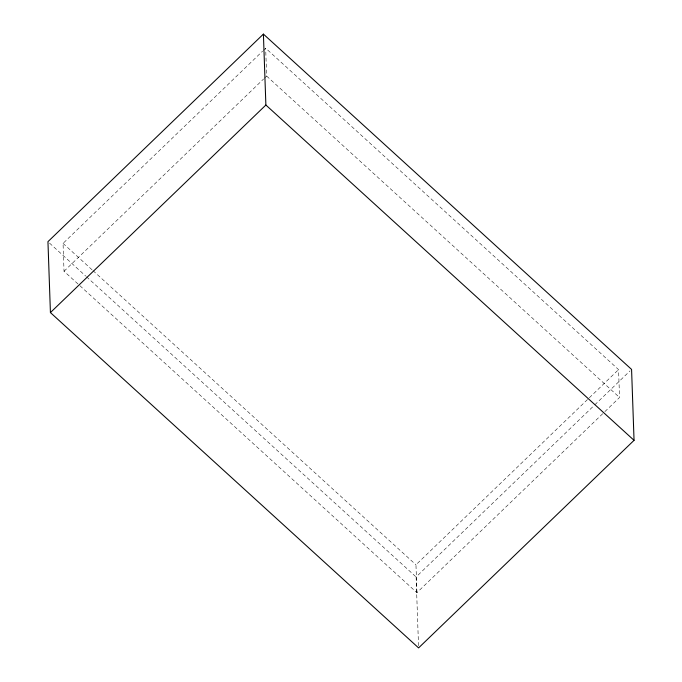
<?xml version="1.0" encoding="UTF-8"?>
<svg xmlns="http://www.w3.org/2000/svg" width="682" height="682" viewBox="0 0 682 682"><rect width="100%" height="100%" fill="white"/><g stroke="black" fill="none" stroke-linecap="round" stroke-linejoin="round"><path stroke-width="0.51" stroke-dasharray="3.41 2.56" d="M602.726 413.693L416.932 592.675L64.031 271.265L63.051 243.38L262.604 51.141M263.371 50.4L265.665 48.192L618.565 369.61L619.546 397.487L603.485 412.96M64.031 271.265L263.576 79.018M264.343 78.285L266.636 76.077L265.665 48.192M416.932 592.675L415.96 564.798L618.565 369.61M418.518 645.786L416.114 576.972L593.996 405.602M594.764 404.869L630.04 370.889M266.636 76.077L619.546 397.487M63.051 243.38L92.198 269.927M92.991 270.643L415.96 564.798M49.522 243.099L85.71 276.057M86.495 276.773L416.114 576.972"/><path stroke-width="1.02" d="M263.405 34.1L47.953 241.667L50.425 312.586L418.595 647.9L634.047 440.333L631.575 369.414L263.405 34.1L265.886 105.028L634.047 440.333M50.425 312.586L265.886 105.028"/></g></svg>
